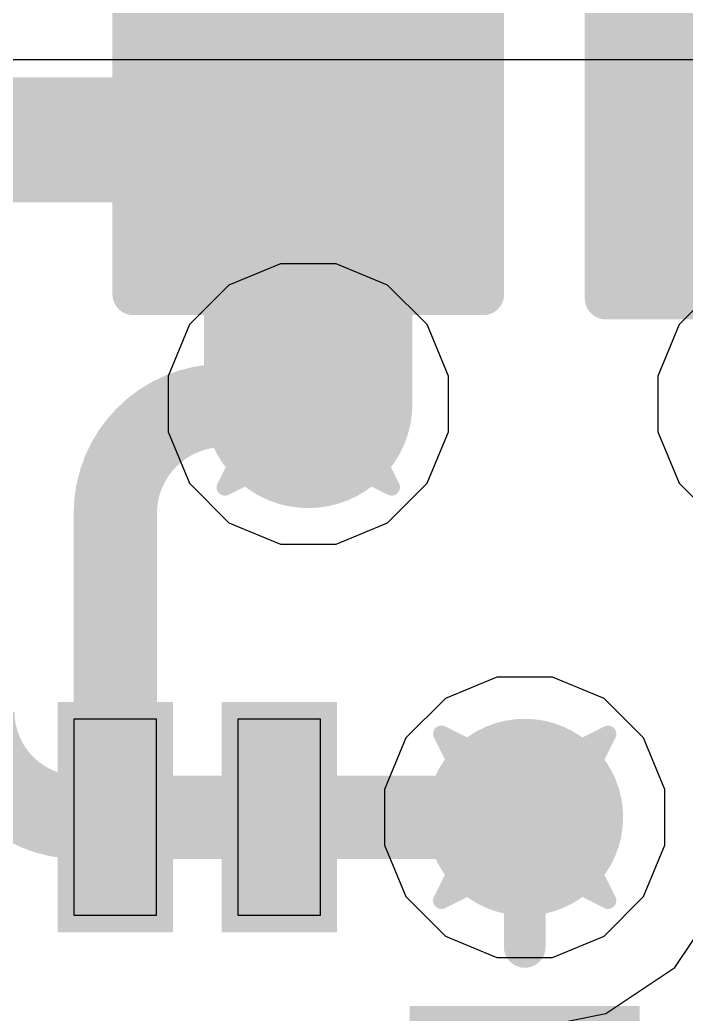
# Model space of a CAD drawing. Header units: inches. Extents: x -2 to 5376, y -4 to 5426.
# Drawn here: x 62.291 to 64.322, y 84.9 to 87.93 of the extents above; entities that cross this region are included whole.
import ezdxf

# ---------------------------------------------------------------- set-up
doc = ezdxf.new("R2010")
doc.units = ezdxf.units.IN
for name, color, linetype in [('Bottom Layer', 5, 'Continuous'), ('Bottom Overlay', 54, 'Continuous'), ('Bottom Paste', 16, 'Continuous'), ('Bottom Solder', 6, 'Continuous'), ('Drill Drawing', 1, 'Continuous'), ('Layer 1', 16, 'Continuous'), ('Layer 2', 76, 'Continuous'), ('Top Layer', 1, 'Continuous'), ('Top Overlay', 2, 'Continuous'), ('Top Paste', 8, 'Continuous'), ('Top Solder', 216, 'Continuous'), ('Via Holes', 16, 'Continuous')]:
    doc.layers.add(name, color=color, linetype=linetype)

# ---------------------------------------------------------------- blocks, each defined once
blk = doc.blocks.new('R___0603_2')
at = {"layer": 'Top Layer'}
for points in [[(-0.3809999999999999, 0.4445), (-0.3809999999999999, -0.4445), (-1.143, -0.4445), (-1.143, 0.4445)], [(1.143, 0.4445), (1.143, -0.4445), (0.3809999999999999, -0.4445), (0.3809999999999999, 0.4445)]]:
    blk.add_hatch(color=1, dxfattribs=at).paths.add_polyline_path(points)
at = {"layer": 'Top Paste'}
for points in [[(-0.3809999999999999, 0.4445), (-0.3809999999999999, -0.4445), (-1.143, -0.4445), (-1.143, 0.4445)], [(1.143, 0.4445), (1.143, -0.4445), (0.3809999999999999, -0.4445), (0.3809999999999999, 0.4445)]]:
    blk.add_hatch(color=8, dxfattribs=at).paths.add_polyline_path(points)
at = {"layer": 'Top Solder'}
for points in [[(-0.2794, 0.5460999999999999), (-0.2794, -0.5460999999999999), (-1.2446, -0.5460999999999999), (-1.2446, 0.5460999999999999)], [(1.2446, 0.5460999999999999), (1.2446, -0.5460999999999999), (0.2794, -0.5460999999999999), (0.2794, 0.5460999999999999)]]:
    blk.add_hatch(color=216, dxfattribs=at).paths.add_polyline_path(points)
at = {"layer": 'Top Overlay'}
for points in [[(-1.2192, 0.5334, 0.127, 0.127, 0), (-1.2192, -0.5334, 0.127, 0.127, 0)], [(-1.2192, 0.5334, 0.127, 0.127, 0), (1.2192, 0.5334, 0.127, 0.127, 0)], [(1.2192, 0.5334, 0.127, 0.127, 0), (1.2192, -0.5334, 0.127, 0.127, 0)], [(-1.2192, -0.5334, 0.127, 0.127, 0), (1.2192, -0.5334, 0.127, 0.127, 0)]]:
    blk.add_lwpolyline(points, format="xyseb", dxfattribs=at)
for points in [[(-1.25095, 0.5334, 0.0635, 0.0635, 1), (-1.18745, 0.5334, 0.0635, 0.0635, 1)], [(-1.25095, 0.5334, 0.0635, 0.0635, 1), (-1.18745, 0.5334, 0.0635, 0.0635, 1)], [(1.18745, 0.5334, 0.0635, 0.0635, 1), (1.25095, 0.5334, 0.0635, 0.0635, 1)], [(1.18745, 0.5334, 0.0635, 0.0635, 1), (1.25095, 0.5334, 0.0635, 0.0635, 1)], [(-1.25095, -0.5334, 0.0635, 0.0635, 1), (-1.18745, -0.5334, 0.0635, 0.0635, 1)], [(-1.25095, -0.5334, 0.0635, 0.0635, 1), (-1.18745, -0.5334, 0.0635, 0.0635, 1)], [(1.18745, -0.5334, 0.0635, 0.0635, 1), (1.25095, -0.5334, 0.0635, 0.0635, 1)], [(1.18745, -0.5334, 0.0635, 0.0635, 1), (1.25095, -0.5334, 0.0635, 0.0635, 1)]]:
    blk.add_lwpolyline(points, format="xyseb", close=True, dxfattribs=at)
blk = doc.blocks.new('R___0603_B_12')
at = {"layer": 'Bottom Layer'}
for points in [[(-1.143, -0.4445), (-1.143, 0.4445), (-0.3810000000000001, 0.4445), (-0.3809999999999999, -0.4445)], [(0.3810000000000001, -0.4445), (0.3809999999999999, 0.4445), (1.143, 0.4445), (1.143, -0.4445)]]:
    blk.add_hatch(color=5, dxfattribs=at).paths.add_polyline_path(points)
at = {"layer": 'Bottom Paste'}
for points in [[(-1.143, -0.4445), (-1.143, 0.4445), (-0.3810000000000001, 0.4445), (-0.3809999999999999, -0.4445)], [(0.3810000000000001, -0.4445), (0.3809999999999999, 0.4445), (1.143, 0.4445), (1.143, -0.4445)]]:
    blk.add_hatch(color=16, dxfattribs=at).paths.add_polyline_path(points)
at = {"layer": 'Bottom Solder'}
for points in [[(-1.2446, -0.5461), (-1.2446, 0.5460999999999999), (-0.2794, 0.5461), (-0.2793999999999999, -0.5460999999999999)], [(0.2794, -0.5461), (0.2793999999999999, 0.5460999999999999), (1.2446, 0.5461), (1.2446, -0.5460999999999999)]]:
    blk.add_hatch(color=6, dxfattribs=at).paths.add_polyline_path(points)
at = {"layer": 'Bottom Overlay'}
for points in [[(-1.2192, -0.5334, 0.127, 0.127, 0), (-1.2192, 0.5334, 0.127, 0.127, 0)], [(1.2192, 0.5334, 0.127, 0.127, 0), (-1.2192, 0.5334, 0.127, 0.127, 0)], [(1.2192, -0.5334, 0.127, 0.127, 0), (1.2192, 0.5334, 0.127, 0.127, 0)], [(1.2192, -0.5334, 0.127, 0.127, 0), (-1.2192, -0.5334, 0.127, 0.127, 0)]]:
    blk.add_lwpolyline(points, format="xyseb", dxfattribs=at)
for points in [[(-1.25095, 0.5334, 0.0635, 0.0635, 1), (-1.18745, 0.5334, 0.0635, 0.0635, 1)], [(-1.25095, 0.5334, 0.0635, 0.0635, 1), (-1.18745, 0.5334, 0.0635, 0.0635, 1)], [(1.18745, 0.5334, 0.0635, 0.0635, 1), (1.25095, 0.5334, 0.0635, 0.0635, 1)], [(1.18745, 0.5334, 0.0635, 0.0635, 1), (1.25095, 0.5334, 0.0635, 0.0635, 1)], [(-1.25095, -0.5334, 0.0635, 0.0635, 1), (-1.18745, -0.5334, 0.0635, 0.0635, 1)], [(-1.25095, -0.5334, 0.0635, 0.0635, 1), (-1.18745, -0.5334, 0.0635, 0.0635, 1)], [(1.18745, -0.5334, 0.0635, 0.0635, 1), (1.25095, -0.5334, 0.0635, 0.0635, 1)], [(1.18745, -0.5334, 0.0635, 0.0635, 1), (1.25095, -0.5334, 0.0635, 0.0635, 1)]]:
    blk.add_lwpolyline(points, format="xyseb", close=True, dxfattribs=at)
blk = doc.blocks.new('C___0603_21')
at = {"layer": 'Top Layer'}
for points in [[(-0.3809999999999999, 0.4445), (-0.3809999999999999, -0.4445), (-1.143, -0.4445), (-1.143, 0.4445)], [(1.143, 0.4445), (1.143, -0.4445), (0.3809999999999999, -0.4445), (0.3809999999999999, 0.4445)]]:
    blk.add_hatch(color=1, dxfattribs=at).paths.add_polyline_path(points)
at = {"layer": 'Top Paste'}
for points in [[(-0.3809999999999999, 0.4445), (-0.3809999999999999, -0.4445), (-1.143, -0.4445), (-1.143, 0.4445)], [(1.143, 0.4445), (1.143, -0.4445), (0.3809999999999999, -0.4445), (0.3809999999999999, 0.4445)]]:
    blk.add_hatch(color=8, dxfattribs=at).paths.add_polyline_path(points)
at = {"layer": 'Top Solder'}
for points in [[(-0.3210001199999999, 0.50449988), (-0.3210001199999999, -0.50449988), (-1.20299988, -0.50449988), (-1.20299988, 0.50449988)], [(1.20299988, 0.50449988), (1.20299988, -0.50449988), (0.3210001199999999, -0.50449988), (0.3210001199999999, 0.50449988)]]:
    blk.add_hatch(color=216, dxfattribs=at).paths.add_polyline_path(points)
at = {"layer": 'Top Overlay'}
for points in [[(-1.2446, 0.5334, 0.127, 0.127, 0), (-1.2446, -0.5334, 0.127, 0.127, 0)], [(-1.2446, 0.5334, 0.127, 0.127, 0), (-0.4571999999999999, 0.5334, 0.127, 0.127, 0)], [(0.4571999999999999, 0.5334, 0.127, 0.127, 0), (1.2446, 0.5334, 0.127, 0.127, 0)], [(1.2446, 0.5334, 0.127, 0.127, 0), (1.2446, -0.5334, 0.127, 0.127, 0)], [(-1.2446, -0.5334, 0.127, 0.127, 0), (-0.4571999999999999, -0.5334, 0.127, 0.127, 0)], [(0.4571999999999999, -0.5334, 0.127, 0.127, 0), (1.2446, -0.5334, 0.127, 0.127, 0)]]:
    blk.add_lwpolyline(points, format="xyseb", dxfattribs=at)
for points in [[(-1.27635, 0.5334, 0.0635, 0.0635, 1), (-1.21285, 0.5334, 0.0635, 0.0635, 1)], [(-1.27635, 0.5334, 0.0635, 0.0635, 1), (-1.21285, 0.5334, 0.0635, 0.0635, 1)], [(-0.4889499999999999, 0.5334, 0.0635, 0.0635, 1), (-0.42545, 0.5334, 0.0635, 0.0635, 1)], [(0.42545, 0.5334, 0.0635, 0.0635, 1), (0.4889499999999999, 0.5334, 0.0635, 0.0635, 1)], [(1.21285, 0.5334, 0.0635, 0.0635, 1), (1.27635, 0.5334, 0.0635, 0.0635, 1)], [(1.21285, 0.5334, 0.0635, 0.0635, 1), (1.27635, 0.5334, 0.0635, 0.0635, 1)], [(-1.27635, -0.5334, 0.0635, 0.0635, 1), (-1.21285, -0.5334, 0.0635, 0.0635, 1)], [(-1.27635, -0.5334, 0.0635, 0.0635, 1), (-1.21285, -0.5334, 0.0635, 0.0635, 1)], [(-0.4889499999999999, -0.5334, 0.0635, 0.0635, 1), (-0.42545, -0.5334, 0.0635, 0.0635, 1)], [(0.42545, -0.5334, 0.0635, 0.0635, 1), (0.4889499999999999, -0.5334, 0.0635, 0.0635, 1)], [(1.21285, -0.5334, 0.0635, 0.0635, 1), (1.27635, -0.5334, 0.0635, 0.0635, 1)], [(1.21285, -0.5334, 0.0635, 0.0635, 1), (1.27635, -0.5334, 0.0635, 0.0635, 1)]]:
    blk.add_lwpolyline(points, format="xyseb", close=True, dxfattribs=at)
blk = doc.blocks.new('VQFN_16_3_3__25')
at = {"layer": 'Top Layer'}
for points in [[(0.1270889, 1.7999964), (0.3771011, 1.7999964), (0.3771011, 1.1999976), (0.1270889, 1.1999976)], [(0.6269608999999999, 1.7999964), (0.8769731, 1.7999964), (0.8769731, 1.1999976), (0.6269608999999999, 1.1999976)]]:
    blk.add_hatch(color=1, dxfattribs=at).paths.add_polyline_path(points)
at = {"layer": 'Top Solder'}
for points in [[(0.07628889999999999, 1.8507964), (0.4279011, 1.8507964), (0.4279011, 1.1491976), (0.07628889999999999, 1.1491976)], [(0.5761609, 1.8507964), (0.9277731, 1.8507964), (0.9277731, 1.1491976), (0.5761609, 1.1491976)], [(1.8507964, 0.9242171), (1.8507964, 0.5726048999999999), (1.1491976, 0.5726049000000001), (1.1491976, 0.9242171)]]:
    blk.add_hatch(color=216, dxfattribs=at).paths.add_polyline_path(points)
at = {"layer": 'Top Overlay'}
for points in [[(1.108202, 1.4998954, 0.127, 0.127, 0), (1.5001494, 1.4998954, 0.127, 0.127, 0)], [(1.5001494, 1.1046206, 0.127, 0.127, 0), (1.5001494, 1.4998954, 0.127, 0.127, 0)]]:
    blk.add_lwpolyline(points, format="xyseb", dxfattribs=at)
for points in [[(1.076452, 1.4998954, 0.0635, 0.0635, 1), (1.139952, 1.4998954, 0.0635, 0.0635, 1)], [(1.4683994, 1.4998954, 0.0635, 0.0635, 1), (1.5318994, 1.4998954, 0.0635, 0.0635, 1)], [(1.4683994, 1.4998954, 0.0635, 0.0635, 1), (1.5318994, 1.4998954, 0.0635, 0.0635, 1)], [(1.4683994, 1.1046206, 0.0635, 0.0635, 1), (1.5318994, 1.1046206, 0.0635, 0.0635, 1)]]:
    blk.add_lwpolyline(points, format="xyseb", close=True, dxfattribs=at)
at = {"layer": 'Top Paste'}
for p, q in [((0.1270762, 1.8000218), (0.1270762, 1.8000218)), ((0.1270762, 1.8000218), (0.377063, 1.8000218)), ((0.1270762, 1.200023), (0.1270762, 1.8000218)), ((0.377063, 1.8000218), (0.377063, 1.200023)), ((0.6270752, 1.7999964), (0.6270752, 1.7999964)), ((0.6270752, 1.7999964), (0.8770619999999999, 1.7999964)), ((0.6270752, 1.1999976), (0.6270752, 1.7999964)), ((0.8770619999999999, 1.7999964), (0.8770619999999999, 1.1999976)), ((0.377063, 1.200023), (0.1270762, 1.200023)), ((0.8770619999999999, 1.1999976), (0.6270752, 1.1999976))]:
    blk.add_line(p, q, dxfattribs=at)
blk = doc.blocks.new('R___0603_B_56')
at = {"layer": 'Bottom Layer'}
for points in [[(-1.143, -0.4445), (-1.143, 0.4445), (-0.3810000000000001, 0.4445), (-0.3809999999999999, -0.4445)], [(0.3810000000000001, -0.4445), (0.3809999999999999, 0.4445), (1.143, 0.4445), (1.143, -0.4445)]]:
    blk.add_hatch(color=5, dxfattribs=at).paths.add_polyline_path(points)
at = {"layer": 'Bottom Paste'}
for points in [[(-1.143, -0.4445), (-1.143, 0.4445), (-0.3810000000000001, 0.4445), (-0.3809999999999999, -0.4445)], [(0.3810000000000001, -0.4445), (0.3809999999999999, 0.4445), (1.143, 0.4445), (1.143, -0.4445)]]:
    blk.add_hatch(color=16, dxfattribs=at).paths.add_polyline_path(points)
at = {"layer": 'Bottom Solder'}
for points in [[(-1.2446, -0.5461), (-1.2446, 0.5460999999999999), (-0.2794, 0.5461), (-0.2793999999999999, -0.5460999999999999)], [(0.2794, -0.5461), (0.2793999999999999, 0.5460999999999999), (1.2446, 0.5461), (1.2446, -0.5460999999999999)]]:
    blk.add_hatch(color=6, dxfattribs=at).paths.add_polyline_path(points)
at = {"layer": 'Bottom Overlay'}
for points in [[(-1.2192, -0.5334, 0.127, 0.127, 0), (-1.2192, 0.5334, 0.127, 0.127, 0)], [(1.2192, 0.5334, 0.127, 0.127, 0), (-1.2192, 0.5334, 0.127, 0.127, 0)], [(1.2192, -0.5334, 0.127, 0.127, 0), (1.2192, 0.5334, 0.127, 0.127, 0)], [(1.2192, -0.5334, 0.127, 0.127, 0), (-1.2192, -0.5334, 0.127, 0.127, 0)]]:
    blk.add_lwpolyline(points, format="xyseb", dxfattribs=at)
for points in [[(-1.25095, 0.5334, 0.0635, 0.0635, 1), (-1.18745, 0.5334, 0.0635, 0.0635, 1)], [(-1.25095, 0.5334, 0.0635, 0.0635, 1), (-1.18745, 0.5334, 0.0635, 0.0635, 1)], [(1.18745, 0.5334, 0.0635, 0.0635, 1), (1.25095, 0.5334, 0.0635, 0.0635, 1)], [(1.18745, 0.5334, 0.0635, 0.0635, 1), (1.25095, 0.5334, 0.0635, 0.0635, 1)], [(-1.25095, -0.5334, 0.0635, 0.0635, 1), (-1.18745, -0.5334, 0.0635, 0.0635, 1)], [(-1.25095, -0.5334, 0.0635, 0.0635, 1), (-1.18745, -0.5334, 0.0635, 0.0635, 1)], [(1.18745, -0.5334, 0.0635, 0.0635, 1), (1.25095, -0.5334, 0.0635, 0.0635, 1)], [(1.18745, -0.5334, 0.0635, 0.0635, 1), (1.25095, -0.5334, 0.0635, 0.0635, 1)]]:
    blk.add_lwpolyline(points, format="xyseb", close=True, dxfattribs=at)

msp = doc.modelspace()

# ---------------------------------------------------------------- hatches: boundary and pattern name
at = {"layer": 'Bottom Layer'}
h = msp.add_hatch(color=5, dxfattribs=at)
edge = h.paths.add_edge_path()
edge.add_arc((63.17026989999999, 86.75951152), 0.2999994, 0, 360)
h = msp.add_hatch(color=5, dxfattribs=at)
edge = h.paths.add_edge_path()
edge.add_arc((63.83002219999999, 85.50002458), 0.2999994, 0, 360)
at = {"layer": 'Layer 1'}
h = msp.add_hatch(color=16, dxfattribs=at)
edge = h.paths.add_edge_path()
edge.add_arc((63.17026989999999, 86.75951152), 0.2999994, 0, 360)
h = msp.add_hatch(color=16, dxfattribs=at)
edge = h.paths.add_edge_path()
edge.add_arc((63.83002219999999, 85.50002458), 0.2999994, 0, 360)
at = {"layer": 'Layer 2'}
h = msp.add_hatch(color=76, dxfattribs=at)
edge = h.paths.add_edge_path()
edge.add_arc((63.17026989999999, 86.75951152), 0.2999994, 0, 360)
h = msp.add_hatch(color=76, dxfattribs=at)
edge = h.paths.add_edge_path()
edge.add_arc((63.83002219999999, 85.50002458), 0.2999994, 0, 360)
at = {"layer": 'Top Layer'}
h = msp.add_hatch(color=1, dxfattribs=at)
edge = h.paths.add_edge_path()
edge.add_arc((63.17026989999999, 86.75951152), 0.2999994, 0, 360)
h = msp.add_hatch(color=1, dxfattribs=at)
edge = h.paths.add_edge_path()
edge.add_arc((63.83002219999999, 85.50002458), 0.2999994, 0, 360)
at = {"layer": 'Via Holes'}
h = msp.add_hatch(color=7, dxfattribs=at)
edge = h.paths.add_edge_path()
edge.add_arc((63.17026989999999, 86.75951152), 0.1499997, 0, 360)
h = msp.add_hatch(color=7, dxfattribs=at)
edge = h.paths.add_edge_path()
edge.add_arc((63.83002219999999, 85.50002458), 0.1499997, 0, 360)

# ---------------------------------------------------------------- linework, layer by layer
at = {"layer": 'Bottom Layer'}
for p, q in [((64.28783179999999, 85.04221498), (64.4281795, 85.25226028)), ((64.07778649999999, 84.90186727999999), (64.28783179999999, 85.04221498)), ((63.83002219999999, 84.85258366), (64.07778649999999, 84.90186727999999))]:
    msp.add_line(p, q, dxfattribs=at)
for points in [[(63.17026989999999, 86.75951152, 0.635, 0.635, 0), (63.17026989999999, 87.55087391999999, 0.635, 0.635, 0)], [(62.46938737999999, 85.50002458, 0.254, 0.254, -0.4142135623730951), (62.14756429999999, 85.82184765999999, 0.254, 0.254, 0)], [(62.46938737999999, 85.50002458, 0.254, 0.254, 0), (63.83002219999999, 85.50002458, 0.254, 0.254, 0)]]:
    msp.add_lwpolyline(points, format="xyseb", dxfattribs=at)
for points in [[(63.0115199, 87.55087391999999, 0.3175, 0.3175, 1), (63.3290199, 87.55087391999999, 0.3175, 0.3175, 1)], [(63.0115199, 86.75951152, 0.3175, 0.3175, 1), (63.3290199, 86.75951152, 0.3175, 0.3175, 1)], [(62.40588738, 85.50002458, 0.127, 0.127, 1), (62.53288738, 85.50002458, 0.127, 0.127, 1)], [(62.40588738, 85.50002458, 0.127, 0.127, 1), (62.53288738, 85.50002458, 0.127, 0.127, 1)], [(63.76652219999999, 85.50002458, 0.127, 0.127, 1), (63.8935222, 85.50002458, 0.127, 0.127, 1)]]:
    msp.add_lwpolyline(points, format="xyseb", close=True, dxfattribs=at)
at = {"layer": 'Drill Drawing'}
for points in [[(62.91626989999999, 87.01351152, 0.0508, 0.0508, 0), (63.17026989999999, 86.88651152, 0.0508, 0.0508, 0)], [(62.91626989999999, 87.01351152, 0.0508, 0.0508, 0), (63.0432699, 86.75951152, 0.0508, 0.0508, 0)], [(63.17026989999999, 86.88651152, 0.0508, 0.0508, 0), (63.42426989999999, 87.01351152, 0.0508, 0.0508, 0)], [(63.2972699, 86.75951152, 0.0508, 0.0508, 0), (63.42426989999999, 87.01351152, 0.0508, 0.0508, 0)], [(63.01786989999999, 86.91191151999999, 0.0508, 0.0508, 0), (63.17026989999999, 86.83571151999999, 0.0508, 0.0508, 0)], [(63.01786989999999, 86.91191151999999, 0.0508, 0.0508, 0), (63.09406989999999, 86.75951152, 0.0508, 0.0508, 0)], [(63.17026989999999, 86.83571151999999, 0.0508, 0.0508, 0), (63.32266989999999, 86.91191151999999, 0.0508, 0.0508, 0)], [(63.2464699, 86.75951152, 0.0508, 0.0508, 0), (63.32266989999999, 86.91191151999999, 0.0508, 0.0508, 0)], [(62.91626989999999, 86.50551152, 0.0508, 0.0508, 0), (63.0432699, 86.75951152, 0.0508, 0.0508, 0)], [(63.01786989999999, 86.60711151999999, 0.0508, 0.0508, 0), (63.09406989999999, 86.75951152, 0.0508, 0.0508, 0)], [(63.2464699, 86.75951152, 0.0508, 0.0508, 0), (63.32266989999999, 86.60711151999999, 0.0508, 0.0508, 0)], [(63.2972699, 86.75951152, 0.0508, 0.0508, 0), (63.42426989999999, 86.50551152, 0.0508, 0.0508, 0)], [(63.01786989999999, 86.60711151999999, 0.0508, 0.0508, 0), (63.17026989999999, 86.68331151999999, 0.0508, 0.0508, 0)], [(63.17026989999999, 86.68331151999999, 0.0508, 0.0508, 0), (63.32266989999999, 86.60711151999999, 0.0508, 0.0508, 0)], [(62.91626989999999, 86.50551152, 0.0508, 0.0508, 0), (63.17026989999999, 86.63251152, 0.0508, 0.0508, 0)], [(63.17026989999999, 86.63251152, 0.0508, 0.0508, 0), (63.42426989999999, 86.50551152, 0.0508, 0.0508, 0)], [(63.5760222, 85.75402457999999, 0.0508, 0.0508, 0), (63.83002219999999, 85.62702458, 0.0508, 0.0508, 0)], [(63.5760222, 85.75402457999999, 0.0508, 0.0508, 0), (63.70302219999999, 85.50002458, 0.0508, 0.0508, 0)], [(63.83002219999999, 85.62702458, 0.0508, 0.0508, 0), (64.08402219999999, 85.75402457999999, 0.0508, 0.0508, 0)], [(63.9570222, 85.50002458, 0.0508, 0.0508, 0), (64.08402219999999, 85.75402457999999, 0.0508, 0.0508, 0)], [(63.67762219999999, 85.65242457999999, 0.0508, 0.0508, 0), (63.83002219999999, 85.57622457999999, 0.0508, 0.0508, 0)], [(63.67762219999999, 85.65242457999999, 0.0508, 0.0508, 0), (63.7538222, 85.50002458, 0.0508, 0.0508, 0)], [(63.83002219999999, 85.57622457999999, 0.0508, 0.0508, 0), (63.98242219999999, 85.65242457999999, 0.0508, 0.0508, 0)], [(63.90622219999999, 85.50002458, 0.0508, 0.0508, 0), (63.98242219999999, 85.65242457999999, 0.0508, 0.0508, 0)], [(63.5760222, 85.24602458, 0.0508, 0.0508, 0), (63.70302219999999, 85.50002458, 0.0508, 0.0508, 0)], [(63.67762219999999, 85.34762457999999, 0.0508, 0.0508, 0), (63.7538222, 85.50002458, 0.0508, 0.0508, 0)], [(63.90622219999999, 85.50002458, 0.0508, 0.0508, 0), (63.98242219999999, 85.34762457999999, 0.0508, 0.0508, 0)], [(63.9570222, 85.50002458, 0.0508, 0.0508, 0), (64.08402219999999, 85.24602458, 0.0508, 0.0508, 0)], [(63.67762219999999, 85.34762457999999, 0.0508, 0.0508, 0), (63.83002219999999, 85.42382458, 0.0508, 0.0508, 0)], [(63.83002219999999, 85.42382458, 0.0508, 0.0508, 0), (63.98242219999999, 85.34762457999999, 0.0508, 0.0508, 0)], [(63.5760222, 85.24602458, 0.0508, 0.0508, 0), (63.83002219999999, 85.37302457999999, 0.0508, 0.0508, 0)], [(63.83002219999999, 85.37302457999999, 0.0508, 0.0508, 0), (64.08402219999999, 85.24602458, 0.0508, 0.0508, 0)]]:
    msp.add_lwpolyline(points, format="xyseb", dxfattribs=at)
for points in [[(62.9035699, 87.01351152, 0.0254, 0.0254, 1), (62.9289699, 87.01351152, 0.0254, 0.0254, 1)], [(62.9035699, 87.01351152, 0.0254, 0.0254, 1), (62.9289699, 87.01351152, 0.0254, 0.0254, 1)], [(63.4115699, 87.01351152, 0.0254, 0.0254, 1), (63.43696989999999, 87.01351152, 0.0254, 0.0254, 1)], [(63.4115699, 87.01351152, 0.0254, 0.0254, 1), (63.43696989999999, 87.01351152, 0.0254, 0.0254, 1)], [(63.0051699, 86.91191151999999, 0.0254, 0.0254, 1), (63.0305699, 86.91191151999999, 0.0254, 0.0254, 1)], [(63.0051699, 86.91191151999999, 0.0254, 0.0254, 1), (63.0305699, 86.91191151999999, 0.0254, 0.0254, 1)], [(63.3099699, 86.91191151999999, 0.0254, 0.0254, 1), (63.3353699, 86.91191151999999, 0.0254, 0.0254, 1)], [(63.3099699, 86.91191151999999, 0.0254, 0.0254, 1), (63.3353699, 86.91191151999999, 0.0254, 0.0254, 1)], [(63.15756989999999, 86.88651152, 0.0254, 0.0254, 1), (63.1829699, 86.88651152, 0.0254, 0.0254, 1)], [(63.15756989999999, 86.88651152, 0.0254, 0.0254, 1), (63.1829699, 86.88651152, 0.0254, 0.0254, 1)], [(63.15756989999999, 86.83571151999999, 0.0254, 0.0254, 1), (63.1829699, 86.83571151999999, 0.0254, 0.0254, 1)], [(63.15756989999999, 86.83571151999999, 0.0254, 0.0254, 1), (63.1829699, 86.83571151999999, 0.0254, 0.0254, 1)], [(63.0305699, 86.75951152, 0.0254, 0.0254, 1), (63.05596989999999, 86.75951152, 0.0254, 0.0254, 1)], [(63.0305699, 86.75951152, 0.0254, 0.0254, 1), (63.05596989999999, 86.75951152, 0.0254, 0.0254, 1)], [(63.0813699, 86.75951152, 0.0254, 0.0254, 1), (63.1067699, 86.75951152, 0.0254, 0.0254, 1)], [(63.0813699, 86.75951152, 0.0254, 0.0254, 1), (63.1067699, 86.75951152, 0.0254, 0.0254, 1)], [(63.2337699, 86.75951152, 0.0254, 0.0254, 1), (63.2591699, 86.75951152, 0.0254, 0.0254, 1)], [(63.2337699, 86.75951152, 0.0254, 0.0254, 1), (63.2591699, 86.75951152, 0.0254, 0.0254, 1)], [(63.2845699, 86.75951152, 0.0254, 0.0254, 1), (63.3099699, 86.75951152, 0.0254, 0.0254, 1)], [(63.2845699, 86.75951152, 0.0254, 0.0254, 1), (63.3099699, 86.75951152, 0.0254, 0.0254, 1)], [(63.15756989999999, 86.68331151999999, 0.0254, 0.0254, 1), (63.1829699, 86.68331151999999, 0.0254, 0.0254, 1)], [(63.15756989999999, 86.68331151999999, 0.0254, 0.0254, 1), (63.1829699, 86.68331151999999, 0.0254, 0.0254, 1)], [(63.15756989999999, 86.63251152, 0.0254, 0.0254, 1), (63.1829699, 86.63251152, 0.0254, 0.0254, 1)], [(63.15756989999999, 86.63251152, 0.0254, 0.0254, 1), (63.1829699, 86.63251152, 0.0254, 0.0254, 1)], [(63.0051699, 86.60711151999999, 0.0254, 0.0254, 1), (63.0305699, 86.60711151999999, 0.0254, 0.0254, 1)], [(63.0051699, 86.60711151999999, 0.0254, 0.0254, 1), (63.0305699, 86.60711151999999, 0.0254, 0.0254, 1)], [(63.3099699, 86.60711151999999, 0.0254, 0.0254, 1), (63.3353699, 86.60711151999999, 0.0254, 0.0254, 1)], [(63.3099699, 86.60711151999999, 0.0254, 0.0254, 1), (63.3353699, 86.60711151999999, 0.0254, 0.0254, 1)], [(62.9035699, 86.50551152, 0.0254, 0.0254, 1), (62.9289699, 86.50551152, 0.0254, 0.0254, 1)], [(62.9035699, 86.50551152, 0.0254, 0.0254, 1), (62.9289699, 86.50551152, 0.0254, 0.0254, 1)], [(63.4115699, 86.50551152, 0.0254, 0.0254, 1), (63.43696989999999, 86.50551152, 0.0254, 0.0254, 1)], [(63.4115699, 86.50551152, 0.0254, 0.0254, 1), (63.43696989999999, 86.50551152, 0.0254, 0.0254, 1)], [(63.56332219999999, 85.75402457999999, 0.0254, 0.0254, 1), (63.5887222, 85.75402457999999, 0.0254, 0.0254, 1)], [(63.56332219999999, 85.75402457999999, 0.0254, 0.0254, 1), (63.5887222, 85.75402457999999, 0.0254, 0.0254, 1)], [(64.0713222, 85.75402457999999, 0.0254, 0.0254, 1), (64.0967222, 85.75402457999999, 0.0254, 0.0254, 1)], [(64.0713222, 85.75402457999999, 0.0254, 0.0254, 1), (64.0967222, 85.75402457999999, 0.0254, 0.0254, 1)], [(63.66492219999999, 85.65242457999999, 0.0254, 0.0254, 1), (63.6903222, 85.65242457999999, 0.0254, 0.0254, 1)], [(63.66492219999999, 85.65242457999999, 0.0254, 0.0254, 1), (63.6903222, 85.65242457999999, 0.0254, 0.0254, 1)], [(63.96972219999999, 85.65242457999999, 0.0254, 0.0254, 1), (63.9951222, 85.65242457999999, 0.0254, 0.0254, 1)], [(63.96972219999999, 85.65242457999999, 0.0254, 0.0254, 1), (63.9951222, 85.65242457999999, 0.0254, 0.0254, 1)], [(63.8173222, 85.62702458, 0.0254, 0.0254, 1), (63.8427222, 85.62702458, 0.0254, 0.0254, 1)], [(63.8173222, 85.62702458, 0.0254, 0.0254, 1), (63.8427222, 85.62702458, 0.0254, 0.0254, 1)], [(63.8173222, 85.57622457999999, 0.0254, 0.0254, 1), (63.8427222, 85.57622457999999, 0.0254, 0.0254, 1)], [(63.8173222, 85.57622457999999, 0.0254, 0.0254, 1), (63.8427222, 85.57622457999999, 0.0254, 0.0254, 1)], [(63.6903222, 85.50002458, 0.0254, 0.0254, 1), (63.7157222, 85.50002458, 0.0254, 0.0254, 1)], [(63.6903222, 85.50002458, 0.0254, 0.0254, 1), (63.7157222, 85.50002458, 0.0254, 0.0254, 1)], [(63.74112219999999, 85.50002458, 0.0254, 0.0254, 1), (63.76652219999999, 85.50002458, 0.0254, 0.0254, 1)], [(63.74112219999999, 85.50002458, 0.0254, 0.0254, 1), (63.76652219999999, 85.50002458, 0.0254, 0.0254, 1)], [(63.8935222, 85.50002458, 0.0254, 0.0254, 1), (63.9189222, 85.50002458, 0.0254, 0.0254, 1)], [(63.8935222, 85.50002458, 0.0254, 0.0254, 1), (63.9189222, 85.50002458, 0.0254, 0.0254, 1)], [(63.94432219999999, 85.50002458, 0.0254, 0.0254, 1), (63.96972219999999, 85.50002458, 0.0254, 0.0254, 1)], [(63.94432219999999, 85.50002458, 0.0254, 0.0254, 1), (63.96972219999999, 85.50002458, 0.0254, 0.0254, 1)], [(63.8173222, 85.42382458, 0.0254, 0.0254, 1), (63.8427222, 85.42382458, 0.0254, 0.0254, 1)], [(63.8173222, 85.42382458, 0.0254, 0.0254, 1), (63.8427222, 85.42382458, 0.0254, 0.0254, 1)], [(63.8173222, 85.37302457999999, 0.0254, 0.0254, 1), (63.8427222, 85.37302457999999, 0.0254, 0.0254, 1)], [(63.8173222, 85.37302457999999, 0.0254, 0.0254, 1), (63.8427222, 85.37302457999999, 0.0254, 0.0254, 1)], [(63.66492219999999, 85.34762457999999, 0.0254, 0.0254, 1), (63.6903222, 85.34762457999999, 0.0254, 0.0254, 1)], [(63.66492219999999, 85.34762457999999, 0.0254, 0.0254, 1), (63.6903222, 85.34762457999999, 0.0254, 0.0254, 1)], [(63.96972219999999, 85.34762457999999, 0.0254, 0.0254, 1), (63.9951222, 85.34762457999999, 0.0254, 0.0254, 1)], [(63.96972219999999, 85.34762457999999, 0.0254, 0.0254, 1), (63.9951222, 85.34762457999999, 0.0254, 0.0254, 1)], [(63.56332219999999, 85.24602458, 0.0254, 0.0254, 1), (63.5887222, 85.24602458, 0.0254, 0.0254, 1)], [(63.56332219999999, 85.24602458, 0.0254, 0.0254, 1), (63.5887222, 85.24602458, 0.0254, 0.0254, 1)], [(64.0713222, 85.24602458, 0.0254, 0.0254, 1), (64.0967222, 85.24602458, 0.0254, 0.0254, 1)], [(64.0713222, 85.24602458, 0.0254, 0.0254, 1), (64.0967222, 85.24602458, 0.0254, 0.0254, 1)]]:
    msp.add_lwpolyline(points, format="xyseb", close=True, dxfattribs=at)
at = {"layer": 'Layer 1'}
for p, q in [((49.30367584, 87.80880583999999), (68.41142273999999, 87.80880583999999)), ((63.08533484, 87.18651091999999), (62.92839586, 87.12150215999999)), ((63.25520495999999, 87.18651091999999), (63.08533484, 87.18651091999999)), ((63.41214393999999, 87.12150215999999), (63.25520495999999, 87.18651091999999)), ((62.92839586, 87.12150215999999), (62.80827925999999, 87.00138556)), ((63.53226054, 87.00138556), (63.41214393999999, 87.12150215999999)), ((64.4207881, 87.12150215999999), (64.30067149999999, 87.00138556)), ((62.80827925999999, 87.00138556), (62.74327049999999, 86.84444658)), ((63.5972693, 86.84444658), (63.53226054, 87.00138556)), ((64.30067149999999, 87.00138556), (64.23566274, 86.84444658)), ((62.74327049999999, 86.84444658), (62.74327049999999, 86.67457646)), ((63.5972693, 86.67457646), (63.5972693, 86.84444658)), ((64.23566274, 86.84444658), (64.23566274, 86.67457646)), ((62.74327049999999, 86.67457646), (62.80827925999999, 86.51763748)), ((63.53226054, 86.51763748), (63.5972693, 86.67457646)), ((64.23566274, 86.67457646), (64.30067149999999, 86.51763748)), ((62.80827925999999, 86.51763748), (62.92839586, 86.39752087999999)), ((63.41214393999999, 86.39752087999999), (63.53226054, 86.51763748)), ((64.30067149999999, 86.51763748), (64.4207881, 86.39752087999999)), ((62.92839586, 86.39752087999999), (63.08533484, 86.33251211999999)), ((63.25520495999999, 86.33251211999999), (63.41214393999999, 86.39752087999999)), ((63.08533484, 86.33251211999999), (63.25520495999999, 86.33251211999999)), ((63.74508714, 85.92702397999999), (63.58814816, 85.86201521999999)), ((63.91495726, 85.92702397999999), (63.74508714, 85.92702397999999)), ((64.07189624, 85.86201521999999), (63.91495726, 85.92702397999999)), ((63.58814816, 85.86201521999999), (63.46803156, 85.74189862)), ((64.19201283999999, 85.74189862), (64.07189624, 85.86201521999999)), ((63.46803156, 85.74189862), (63.4030228, 85.58495964)), ((64.2570216, 85.58495964), (64.19201283999999, 85.74189862)), ((63.4030228, 85.58495964), (63.4030228, 85.41508952)), ((64.2570216, 85.41508952), (64.2570216, 85.58495964)), ((63.4030228, 85.41508952), (63.46803156, 85.25815054)), ((64.19201283999999, 85.25815054), (64.2570216, 85.41508952)), ((63.46803156, 85.25815054), (63.58814816, 85.13803394)), ((64.07189624, 85.13803394), (64.19201283999999, 85.25815054)), ((63.58814816, 85.13803394), (63.74508714, 85.07302518)), ((63.91495726, 85.07302518), (64.07189624, 85.13803394)), ((63.74508714, 85.07302518), (63.91495726, 85.07302518))]:
    msp.add_line(p, q, dxfattribs=at)
at = {"layer": 'Layer 2'}
for p, q in [((63.08533484, 87.18651091999999), (62.92839586, 87.12150215999999)), ((63.25520495999999, 87.18651091999999), (63.08533484, 87.18651091999999)), ((63.41214393999999, 87.12150215999999), (63.25520495999999, 87.18651091999999)), ((62.92839586, 87.12150215999999), (62.80827925999999, 87.00138556)), ((63.53226054, 87.00138556), (63.41214393999999, 87.12150215999999)), ((64.4207881, 87.12150215999999), (64.30067149999999, 87.00138556)), ((62.80827925999999, 87.00138556), (62.74327049999999, 86.84444658)), ((63.5972693, 86.84444658), (63.53226054, 87.00138556)), ((64.30067149999999, 87.00138556), (64.23566274, 86.84444658)), ((62.74327049999999, 86.84444658), (62.74327049999999, 86.67457646)), ((63.5972693, 86.67457646), (63.5972693, 86.84444658)), ((64.23566274, 86.84444658), (64.23566274, 86.67457646)), ((62.74327049999999, 86.67457646), (62.80827925999999, 86.51763748)), ((63.53226054, 86.51763748), (63.5972693, 86.67457646)), ((64.23566274, 86.67457646), (64.30067149999999, 86.51763748)), ((62.80827925999999, 86.51763748), (62.92839586, 86.39752087999999)), ((63.41214393999999, 86.39752087999999), (63.53226054, 86.51763748)), ((64.30067149999999, 86.51763748), (64.4207881, 86.39752087999999)), ((62.92839586, 86.39752087999999), (63.08533484, 86.33251211999999)), ((63.25520495999999, 86.33251211999999), (63.41214393999999, 86.39752087999999)), ((63.08533484, 86.33251211999999), (63.25520495999999, 86.33251211999999)), ((63.74508714, 85.92702397999999), (63.58814816, 85.86201521999999)), ((63.91495726, 85.92702397999999), (63.74508714, 85.92702397999999)), ((64.07189624, 85.86201521999999), (63.91495726, 85.92702397999999)), ((63.58814816, 85.86201521999999), (63.46803156, 85.74189862)), ((64.19201283999999, 85.74189862), (64.07189624, 85.86201521999999)), ((63.46803156, 85.74189862), (63.4030228, 85.58495964)), ((64.2570216, 85.58495964), (64.19201283999999, 85.74189862)), ((63.4030228, 85.58495964), (63.4030228, 85.41508952)), ((64.2570216, 85.41508952), (64.2570216, 85.58495964)), ((63.4030228, 85.41508952), (63.46803156, 85.25815054)), ((64.19201283999999, 85.25815054), (64.2570216, 85.41508952)), ((63.46803156, 85.25815054), (63.58814816, 85.13803394)), ((64.07189624, 85.13803394), (64.19201283999999, 85.25815054)), ((63.58814816, 85.13803394), (63.74508714, 85.07302518)), ((63.91495726, 85.07302518), (64.07189624, 85.13803394)), ((63.74508714, 85.07302518), (63.91495726, 85.07302518))]:
    msp.add_line(p, q, dxfattribs=at)
at = {"layer": 'Top Layer'}
for points in [[(61.69771505999999, 87.56389904, 0.3809999999999999, 0.3809999999999999, 0), (63.18071946, 87.56389904, 0.3809999999999999, 0.3809999999999999, 0)], [(63.18071946, 86.75961311999998, 0.3809999999999999, 0.3809999999999999, 0), (63.18071946, 87.56389904, 0.3809999999999999, 0.3809999999999999, 0)], [(63.18071946, 87.56389904, 0.254, 0.254, 0), (63.18071946, 87.56410224, 0.254, 0.254, 0)], [(63.18071946, 87.56410224, 0.254, 0.254, 0), (63.18088202, 87.56410224, 0.254, 0.254, 0)], [(63.18088202, 87.45663992, 0.254, 0.254, 0), (63.18088202, 87.56410224, 0.254, 0.254, 0)], [(62.58197033999999, 86.42605778, 0.254, 0.254, -0.4142090343874738), (62.91056759999999, 86.75466012, 0.254, 0.254, 0)], [(62.91056759999999, 86.75465757999999, 0.254, 0.254, 0), (63.17576645999999, 86.75466266, 0.254, 0.254, 0)], [(63.17576645999999, 86.75466266, 0.254, 0.254, 0), (63.18088202, 86.75961311999998, 0.254, 0.254, 0)], [(63.18071946, 86.75961311999998, 0.254, 0.254, 0), (63.18088202, 86.75961311999998, 0.254, 0.254, 0)], [(62.58197033999999, 85.74539365999999, 0.254, 0.254, 0), (62.58197033999999, 86.42605778, 0.254, 0.254, 0)], [(62.58197033999999, 85.74539365999999, 0.254, 0.254, 0), (62.58197288, 85.74539112, 0.254, 0.254, 0)], [(62.58197288, 85.49717215999999, 0.254, 0.254, 0), (62.58197288, 85.74539112, 0.254, 0.254, 0)], [(63.09693502, 85.50012618, 0.254, 0.254, 0), (63.83002219999999, 85.50012618, 0.254, 0.254, 0)], [(63.83002219999999, 85.50002458, 0.254, 0.254, 0), (63.83002219999999, 85.50012618, 0.254, 0.254, 0)]]:
    msp.add_lwpolyline(points, format="xyseb", dxfattribs=at)
for points in [[(63.08546945999999, 87.56389904, 0.1905, 0.1905, 1), (63.27596946, 87.56389904, 0.1905, 0.1905, 1)], [(63.08546945999999, 87.56389904, 0.1905, 0.1905, 1), (63.27596946, 87.56389904, 0.1905, 0.1905, 1)], [(63.11721945999999, 87.56410224, 0.127, 0.127, 1), (63.24421946, 87.56410224, 0.127, 0.127, 1)], [(63.11721945999999, 87.56410224, 0.127, 0.127, 1), (63.24421946, 87.56410224, 0.127, 0.127, 1)], [(63.11721945999999, 87.56389904, 0.127, 0.127, 1), (63.24421946, 87.56389904, 0.127, 0.127, 1)], [(63.11738202, 87.56410224, 0.127, 0.127, 1), (63.24438202, 87.56410224, 0.127, 0.127, 1)], [(63.11738202, 87.56410224, 0.127, 0.127, 1), (63.24438202, 87.56410224, 0.127, 0.127, 1)], [(63.11738202, 87.45663992, 0.127, 0.127, 1), (63.24438202, 87.45663992, 0.127, 0.127, 1)], [(63.08546945999999, 86.75961311999998, 0.1905, 0.1905, 1), (63.27596946, 86.75961311999998, 0.1905, 0.1905, 1)], [(62.8470676, 86.75466012, 0.127, 0.127, 1), (62.97406759999999, 86.75466012, 0.127, 0.127, 1)], [(62.8470676, 86.75465757999999, 0.127, 0.127, 1), (62.97406759999999, 86.75465757999999, 0.127, 0.127, 1)], [(63.11226645999999, 86.75466266, 0.127, 0.127, 1), (63.23926646, 86.75466266, 0.127, 0.127, 1)], [(63.11226645999999, 86.75466266, 0.127, 0.127, 1), (63.23926646, 86.75466266, 0.127, 0.127, 1)], [(63.11721945999999, 86.75961311999998, 0.127, 0.127, 1), (63.24421946, 86.75961311999998, 0.127, 0.127, 1)], [(63.11738202, 86.75961311999998, 0.127, 0.127, 1), (63.24438202, 86.75961311999998, 0.127, 0.127, 1)], [(63.11738202, 86.75961311999998, 0.127, 0.127, 1), (63.24438202, 86.75961311999998, 0.127, 0.127, 1)], [(62.51847033999999, 86.42605778, 0.127, 0.127, 1), (62.64547034, 86.42605778, 0.127, 0.127, 1)], [(62.51847033999999, 86.42605778, 0.127, 0.127, 1), (62.64547034, 86.42605778, 0.127, 0.127, 1)], [(62.51847033999999, 85.74539365999999, 0.127, 0.127, 1), (62.64547034, 85.74539365999999, 0.127, 0.127, 1)], [(62.51847033999999, 85.74539365999999, 0.127, 0.127, 1), (62.64547034, 85.74539365999999, 0.127, 0.127, 1)], [(62.51847288, 85.74539112, 0.127, 0.127, 1), (62.64547288, 85.74539112, 0.127, 0.127, 1)], [(62.51847288, 85.74539112, 0.127, 0.127, 1), (62.64547288, 85.74539112, 0.127, 0.127, 1)], [(62.51847288, 85.49717215999999, 0.127, 0.127, 1), (62.64547288, 85.49717215999999, 0.127, 0.127, 1)], [(63.03343502, 85.50012618, 0.127, 0.127, 1), (63.16043501999999, 85.50012618, 0.127, 0.127, 1)], [(63.76652219999999, 85.50012618, 0.127, 0.127, 1), (63.8935222, 85.50012618, 0.127, 0.127, 1)], [(63.76652219999999, 85.50012618, 0.127, 0.127, 1), (63.8935222, 85.50012618, 0.127, 0.127, 1)], [(63.76652219999999, 85.50002458, 0.127, 0.127, 1), (63.8935222, 85.50002458, 0.127, 0.127, 1)]]:
    msp.add_lwpolyline(points, format="xyseb", close=True, dxfattribs=at)

# ---------------------------------------------------------------- block references
for name, p, rotation in [('C___0603_21', (64.61011462, 88.32539358), 90), ('R___0603_2', (63.17027498, 88.31287392), 90), ('R___0603_B_56', (63.17034356, 88.31282311999999), 270), ('R___0603_B_12', (64.61011462, 88.32539358), 270)]:
    msp.add_blockref(name, p, dxfattribs=dict(rotation=rotation))
msp.add_blockref('VQFN_16_3_3__25', (62.32987788, 84.00012917999999))

doc.saveas('drawing.dxf')
